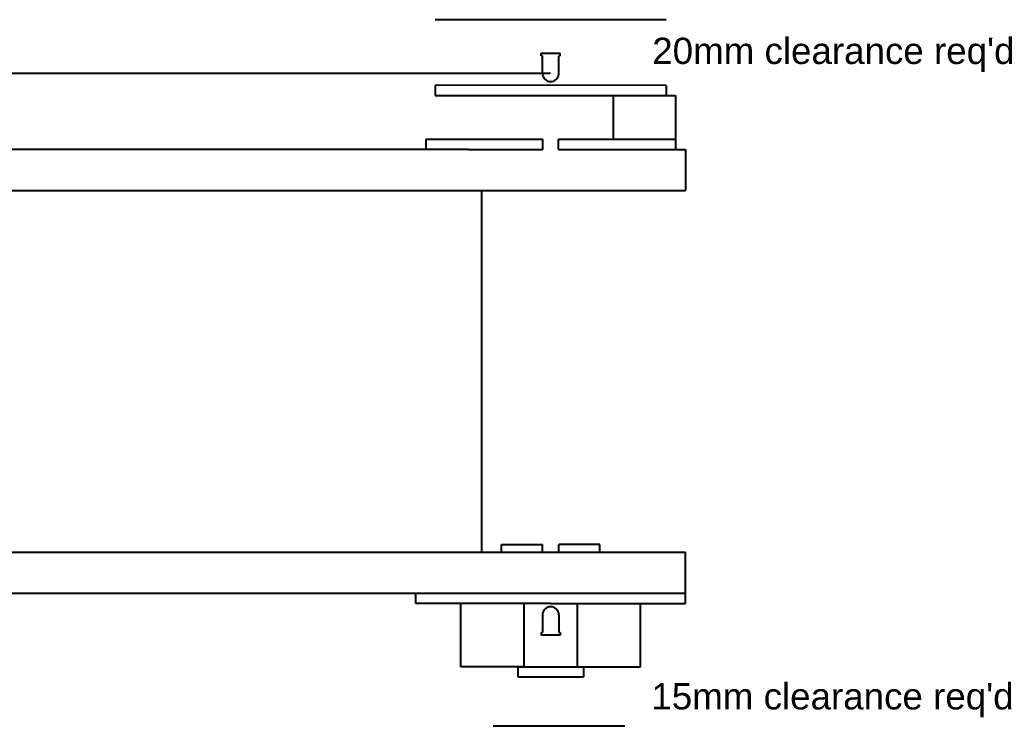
# Model space of a CAD drawing. Header units: inches. Extents: x -89 to 2397, y -1685 to 216.
# Drawn here: x 362.9 to 664.8, y -267.1 to -52.3 of the extents above; entities that cross this region are included whole.
import ezdxf

# ---------------------------------------------------------------- set-up
doc = ezdxf.new("R2010")
doc.units = ezdxf.units.IN
doc.header["$MEASUREMENT"] = 0
doc.layers.add('PCB', color=4, linetype='Continuous')
doc.layers.add('SensorEmitter', color=2, linetype='Continuous')
doc.styles.get("Standard").update_dxf_attribs({"font": 'arial.ttf', "height": 8})
doc.dimstyles.get("Standard").update_dxf_attribs({"dimtxt": 0.18, "dimasz": 0.18, "dimexe": 0.18, "dimexo": 0.0625, "dimgap": 0.09, "dimtad": 0, "dimtih": 1, "dimtoh": 1, "dimdec": 1, "dimzin": 0, "dimdsep": 46, "dimtxsty": 'Standard', "dimcen": 0.09, "dimadec": 0, "dimazin": 0, "dimtfac": 1, "dimtdec": 4, "dimtofl": 0, "dimtmove": 0, "dimatfit": 3, "dimfxl": 1, "dimtolj": 1, "dimtzin": 0, "dimarcsym": 0})

# ---------------------------------------------------------------- blocks, each defined once
blk = doc.blocks.new('*D33')
at = {"color": 0, "lineweight": -2}
for p, q in [((24.39, -68.51), (24.39, -68.39)), ((24.57, -68.57), (260.84, -68.57)), ((524.21, -68.57), (287.95, -68.57)), ((524.39, -68.51), (524.39, -68.39))]:
    blk.add_line(p, q, dxfattribs=at)
at = {"color": 0}
for points in [[(24.57, -68.54), (24.57, -68.6), (24.39, -68.57)], [(524.21, -68.6), (524.21, -68.54), (524.39, -68.57)]]:
    blk.add_solid(points, dxfattribs=at)
at = {"layer": 'Defpoints', "color": 0}
for p in [(24.39, -68.57), (524.39, -68.57), (524.39, -68.57)]:
    blk.add_point(p, dxfattribs=at)
at = {"color": 0, "insert": (274.39, -68.57), "char_height": 8, "attachment_point": 5}
blk.add_mtext('\\A1;500.0', dxfattribs=at)

msp = doc.modelspace()

# ---------------------------------------------------------------- linework, layer by layer
for p, q in [((559.51, -52.27), (489.22, -52.27)), ((543.39, -75.32), (543.39, -88.57)), ((543.39, -75.32), (562.39, -75.32)), ((562.39, -75.32), (562.39, -88.51)), ((486.39, -88.57), (522.01, -88.57)), ((486.39, -88.57), (486.39, -91.71)), ((522.01, -91.71), (522.01, -88.57)), ((526.77, -88.57), (562.39, -88.57)), ((526.77, -91.71), (526.77, -88.57)), ((562.39, -88.57), (562.39, -91.71)), ((499.39, -91.71), (26.77, -91.71)), ((499.39, -91.71), (522.01, -91.71)), ((526.77, -91.71), (565.39, -91.71)), ((565.39, -91.71), (565.39, -104.21)), ((-16.61, -104.21), (565.39, -104.21)), ((503.39, -104.21), (503.39, -214.21)), ((-16.61, -214.21), (565.39, -214.21)), ((509.44, -211.9), (521.94, -211.9)), ((509.44, -214.15), (509.44, -211.9)), ((521.94, -214.21), (521.94, -211.9)), ((526.85, -214.21), (526.85, -211.9)), ((539.35, -211.9), (526.85, -211.9)), ((539.35, -214.15), (539.35, -211.9)), ((565.39, -229.85), (565.39, -214.21)), ((49.39, -226.71), (499.39, -226.71)), ((483.39, -229.85), (483.39, -226.71)), ((499.39, -226.71), (565.39, -226.71)), ((524.39, -229.85), (483.39, -229.85)), ((497.04, -249.1), (497.04, -229.85)), ((516.29, -229.91), (516.29, -249.1)), ((524.39, -229.85), (565.39, -229.85)), ((532.49, -229.91), (532.49, -249.1)), ((551.74, -249.1), (551.74, -229.85)), ((516.29, -249.1), (497.04, -249.1)), ((532.49, -249.1), (551.74, -249.1)), ((546.96, -267.12), (506.96, -267.12))]:
    msp.add_line(p, q)
at = {"layer": 'PCB'}
for p, q in [((559.51, -72.27), (489.22, -72.19)), ((489.22, -72.23), (489.22, -75.28)), ((559.51, -72.27), (559.51, -75.32)), ((489.22, -75.28), (559.51, -75.28)), ((514.39, -249.1), (514.39, -252.15)), ((514.39, -249.1), (534.39, -249.1)), ((534.39, -249.1), (534.39, -252.15)), ((514.39, -252.15), (534.39, -252.15))]:
    msp.add_line(p, q, dxfattribs=at)
at = {"layer": 'SensorEmitter'}
for p, q in [((521.52, -62.37), (527.27, -62.37)), ((521.52, -63.17), (521.52, -62.37)), ((521.89, -63.17), (521.52, -63.17)), ((521.89, -68.57), (521.89, -63.17)), ((526.89, -68.57), (526.89, -63.17)), ((527.27, -63.17), (526.89, -63.17)), ((527.27, -63.17), (527.27, -62.37)), ((521.89, -233.28), (521.89, -238.68)), ((526.89, -233.28), (526.89, -238.68)), ((521.52, -238.68), (521.52, -239.48)), ((521.52, -238.68), (521.89, -238.68)), ((527.27, -239.48), (521.52, -239.48)), ((526.89, -238.68), (527.27, -238.68)), ((527.27, -238.68), (527.27, -239.48))]:
    msp.add_line(p, q, dxfattribs=at)
for centre, start, end in [((524.39, -68.57), 180, 0), ((524.39, -233.28), 0, 180)]:
    msp.add_arc(centre, 2.5, start, end, dxfattribs=at)

# ---------------------------------------------------------------- texts
for s, p in [("20mm clearance req'd", (555.3, -65.7)), ("15mm clearance req'd", (555.03, -262.04))]:
    msp.add_text(s, height=8).set_placement(p)

# ---------------------------------------------------------------- dimensions: what is measured, and where the dimension line sits
dim = msp.add_linear_dim(base=(524.39, -68.57), p1=(24.39, -68.57), p2=(524.39, -68.57), dimstyle='Standard')
dim.commit()
dim.dimension.update_dxf_attribs({"geometry": '*D33', "text_midpoint": (274.39, -68.57)})

doc.saveas('drawing.dxf')
